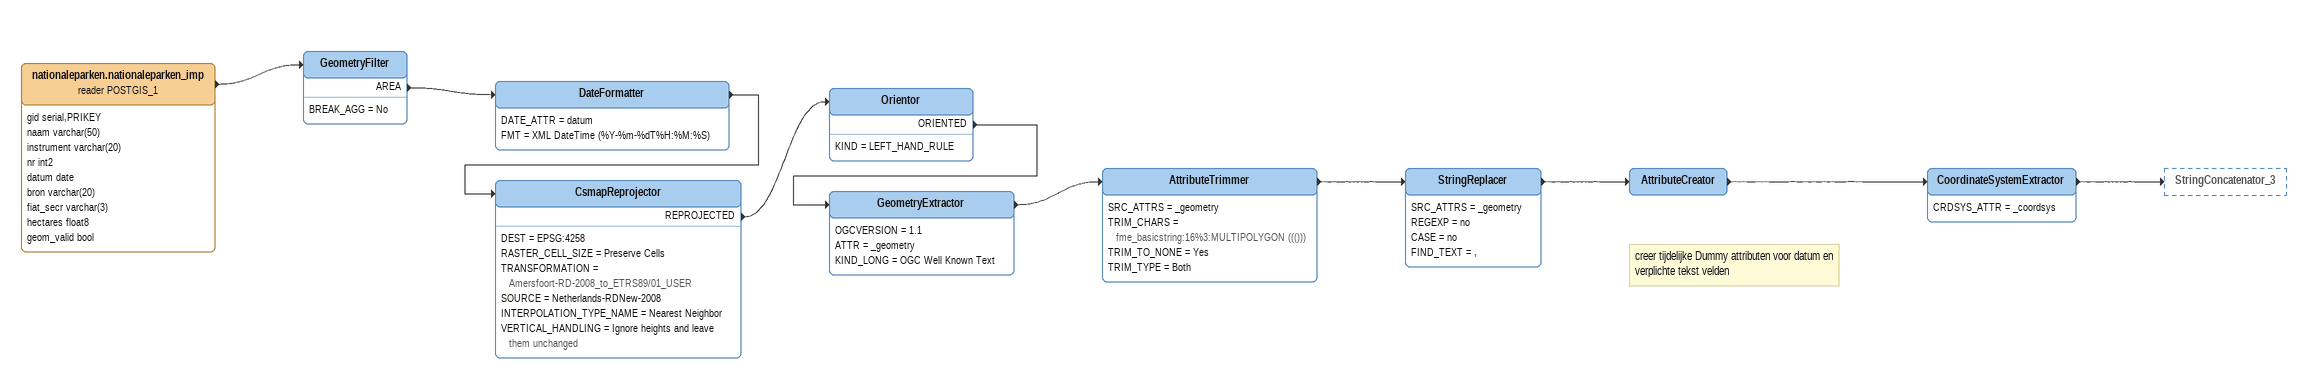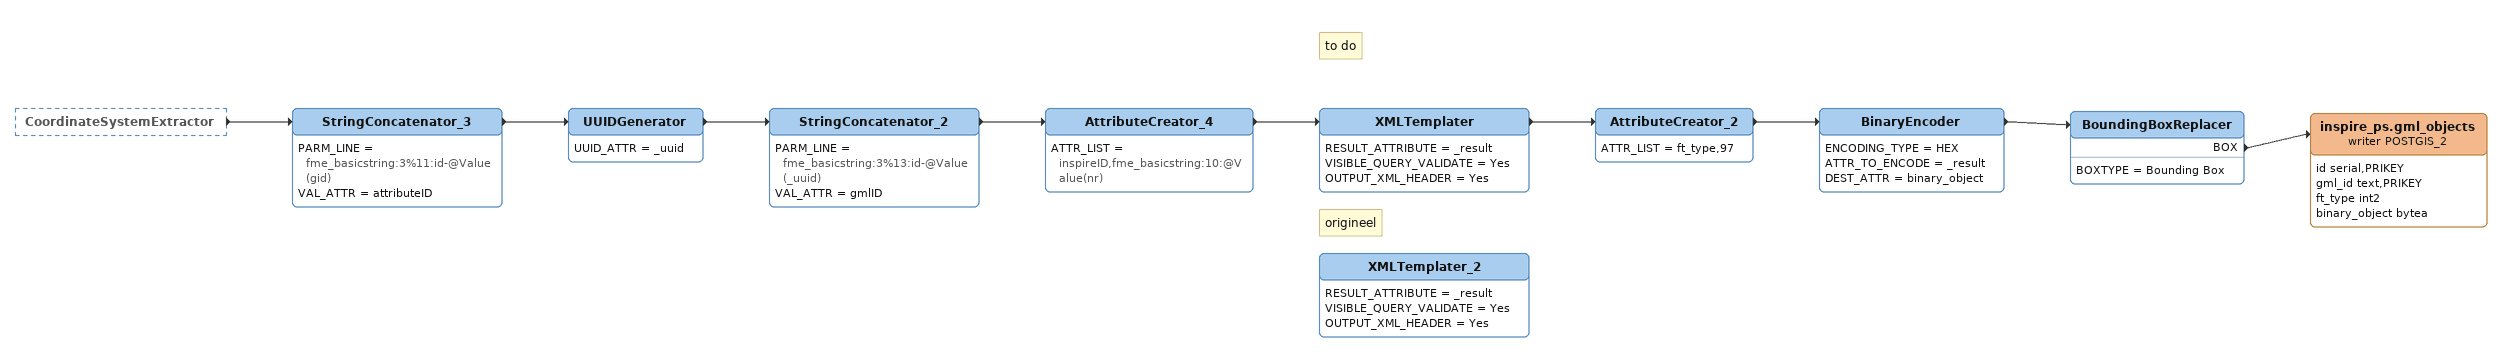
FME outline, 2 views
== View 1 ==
nationaleparken.nationaleparken_imp (reader POSTGIS_1)
    attributes: gid serial,PRIKEY, naam varchar(50), instrument varchar(20), nr int2, datum date, bron varchar(20), fiat_secr varchar(3), hectares float8, geom_valid bool
    -> GeometryFilter
GeometryFilter
    BREAK_AGG = No
    AREA -> DateFormatter
DateFormatter
    DATE_ATTR = datum
    FMT = XML DateTime (%Y-%m-%dT%H:%M:%S)
    -> CsmapReprojector
CsmapReprojector
    DEST = EPSG:4258
    RASTER_CELL_SIZE = Preserve Cells
    TRANSFORMATION = Amersfoort-RD-2008_to_ETRS89/01_USER
    SOURCE = Netherlands-RDNew-2008
    INTERPOLATION_TYPE_NAME = Nearest Neighbor
    VERTICAL_HANDLING = Ignore heights and leave them unchanged
    REPROJECTED -> Orientor
Orientor
    KIND = LEFT_HAND_RULE
    ORIENTED -> GeometryExtractor
GeometryExtractor
    OGCVERSION = 1.1
    ATTR = _geometry
    KIND_LONG = OGC Well Known Text
    -> AttributeTrimmer
AttributeTrimmer
    SRC_ATTRS = _geometry
    TRIM_CHARS = fme_basicstring:16%3:MULTIPOLYGON ((()))
    TRIM_TO_NONE = Yes
    TRIM_TYPE = Both
    -> StringReplacer
StringReplacer
    SRC_ATTRS = _geometry
    REGEXP = no
    CASE = no
    FIND_TEXT = ,
    -> AttributeCreator
Note: creer tijdelijke Dummy attributen voor datum en verplichte tekst velden
AttributeCreator
    -> CoordinateSystemExtractor
CoordinateSystemExtractor
    CRDSYS_ATTR = _coordsys
    -> StringConcatenator_3

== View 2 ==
CoordinateSystemExtractor [outside]
    -> StringConcatenator_3
StringConcatenator_3
    PARM_LINE = fme_basicstring:3%11:id-@Value(gid)
    VAL_ATTR = attributeID
    -> UUIDGenerator
UUIDGenerator
    UUID_ATTR = _uuid
    -> StringConcatenator_2
StringConcatenator_2
    PARM_LINE = fme_basicstring:3%13:id-@Value(_uuid)
    VAL_ATTR = gmlID
    -> AttributeCreator_4
AttributeCreator_4
    ATTR_LIST = inspireID,fme_basicstring:10:@Value(nr)
    -> XMLTemplater
Note: to do
XMLTemplater
    RESULT_ATTRIBUTE = _result
    VISIBLE_QUERY_VALIDATE = Yes
    OUTPUT_XML_HEADER = Yes
    -> AttributeCreator_2
AttributeCreator_2
    ATTR_LIST = ft_type,97
    -> BinaryEncoder
BinaryEncoder
    ENCODING_TYPE = HEX
    ATTR_TO_ENCODE = _result
    DEST_ATTR = binary_object
    -> BoundingBoxReplacer
BoundingBoxReplacer
    BOXTYPE = Bounding Box
    BOX -> inspire_ps.gml_objects (writer POSTGIS_2)
inspire_ps.gml_objects (writer POSTGIS_2)
    attributes: id serial,PRIKEY, gml_id text,PRIKEY, ft_type int2, binary_object bytea
Note: origineel
XMLTemplater_2
    RESULT_ATTRIBUTE = _result
    VISIBLE_QUERY_VALIDATE = Yes
    OUTPUT_XML_HEADER = Yes
